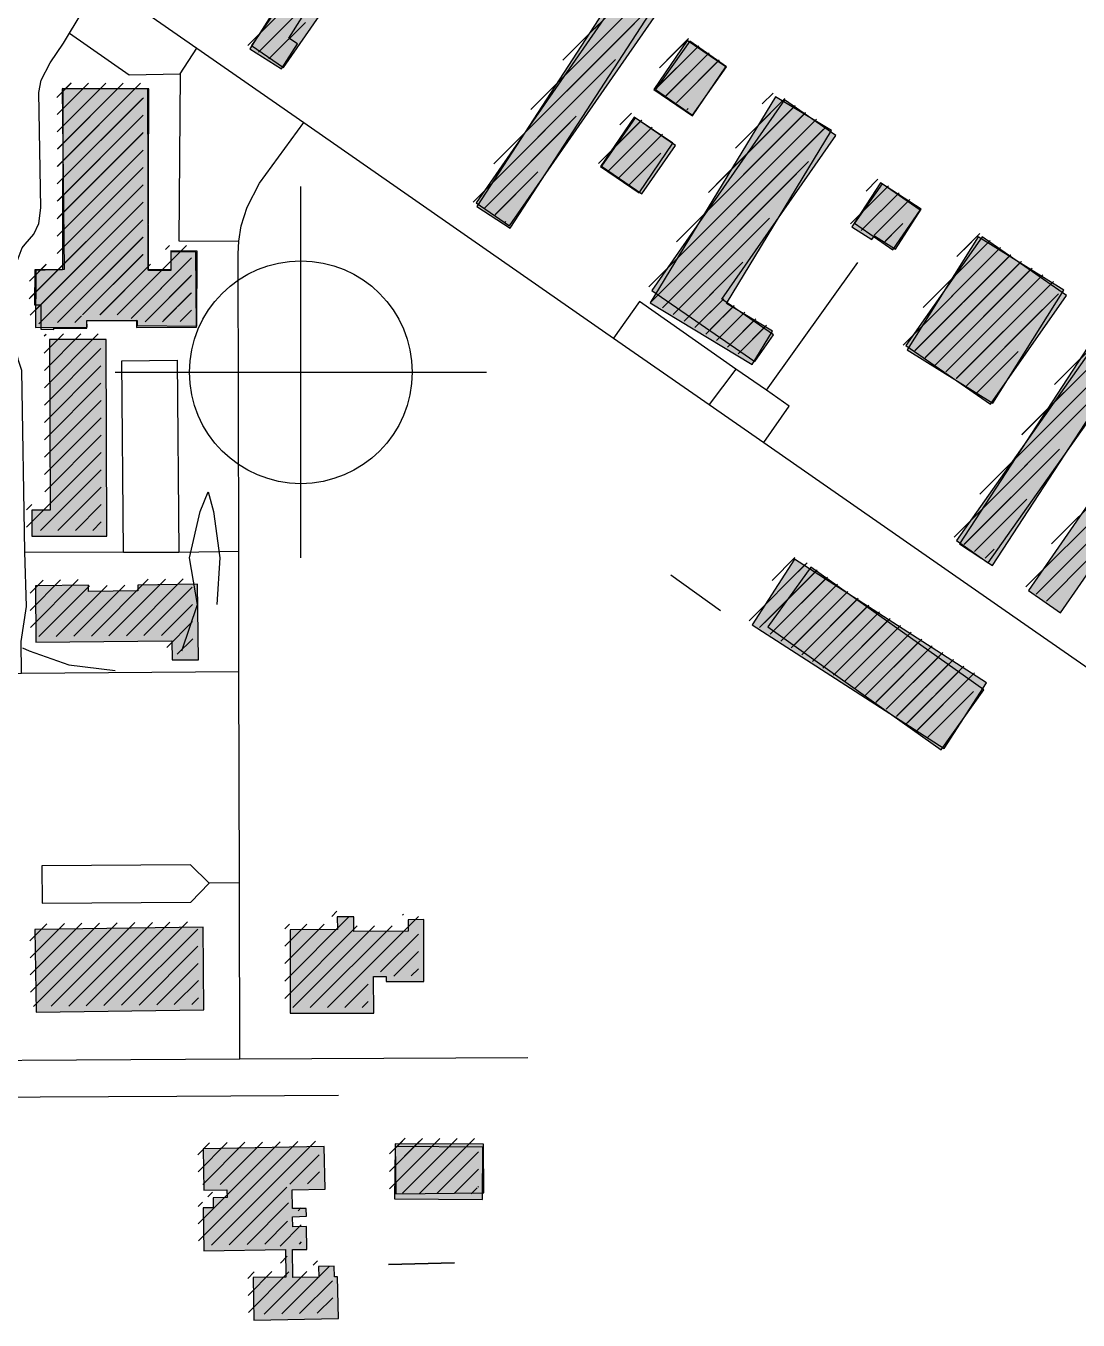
# Model space of a CAD drawing. Extents: x 6438959 to 7279357, y 1424492 to 2039161.
# Drawn here: x 6787479 to 6788840, y 1740157 to 1741830 of the extents above; entities that cross this region are included whole.
import ezdxf

# ---------------------------------------------------------------- set-up
doc = ezdxf.new("R2010")
doc.units = 21
for name, color, linetype in [('BUILDINGS', 9, 'Continuous'), ('CL_LOCAL', 4, 'Continuous'), ('CL_MAJOR', 2, 'Continuous'), ('CONTOUR_MAJOR', 92, 'Continuous')]:
    doc.layers.add(name, color=color, linetype=linetype)

msp = doc.modelspace()

# ---------------------------------------------------------------- hatches: boundary and pattern name
at = {"layer": 'BUILDINGS_HATCH'}
for points in [[(6787771.2, 1741805.2), (6787812.3, 1741776.8), (6788004.8, 1742053.6), (6787963.7, 1742081.9)], [(6787769.1, 1741800.7), (6787809.7, 1741774.8), (6787830.6, 1741807.4), (6787819.4, 1741814.5), (6787868.2, 1741891.8), (6787853.8, 1741901.1), (6787844, 1741885.7), (6787828.9, 1741895.1)], [(6788061.7, 1741601.9), (6788104.9, 1741572.2), (6788291.6, 1741841.3), (6788248.4, 1741871)], [(6788105.8, 1741568.9), (6788286, 1741846.4), (6788242.7, 1741874.5), (6788062.5, 1741597)], [(6788291.2, 1741748.2), (6788341.3, 1741714.3), (6788384.7, 1741777.7), (6788334.6, 1741811.5)], [(6788293.6, 1741748.3), (6788341.2, 1741714.9), (6788385.5, 1741777.5), (6788337.9, 1741810.9)], [(6787638.3, 1741749.3), (6787527.3, 1741749.5), (6787526.6, 1741515), (6787490.8, 1741515.1), (6787490.6, 1741469.9), (6787498.5, 1741470), (6787498.5, 1741438.3), (6787515.5, 1741438.1), (6787515.5, 1741439.9), (6787558.2, 1741439.9), (6787558.2, 1741449.7), (6787623.2, 1741449.5), (6787623.2, 1741443), (6787700.3, 1741442.5), (6787700.7, 1741539.4), (6787666.7, 1741539.5), (6787666.6, 1741515.1), (6787637.6, 1741515.2)], [(6787491.8, 1741440.6), (6787558.4, 1741441.2), (6787558.3, 1741449.6), (6787622.3, 1741450.2), (6787622.4, 1741440.5), (6787700, 1741441.2), (6787699.2, 1741538.5), (6787666.7, 1741538.2), (6787666.9, 1741514.4), (6787637.8, 1741514.1), (6787637.1, 1741749.2), (6787526.2, 1741749.2), (6787528.7, 1741515.6), (6787492.2, 1741514.4)], [(6788521, 1741695.1), (6788448.6, 1741738.9), (6788286.5, 1741472.5), (6788418.6, 1741392.7), (6788444.9, 1741435.9), (6788385.5, 1741471.8)], [(6788288.8, 1741488.4), (6788421.9, 1741396.6), (6788446, 1741431.2), (6788379.5, 1741477), (6788526.9, 1741688.6), (6788460.2, 1741734.7)], [(6788272.4, 1741614.7), (6788316.1, 1741678.8), (6788266, 1741712.6), (6788222.3, 1741648.6)], [(6788223.9, 1741649), (6788275.9, 1741613.2), (6788319.3, 1741676), (6788267.4, 1741711.7)], [(6788637.3, 1741593.7), (6788584.3, 1741627.5), (6788547.5, 1741570.8), (6788573.4, 1741554.2), (6788576.6, 1741559), (6788603.7, 1741541.7)], [(6788551, 1741575.3), (6788600.4, 1741541.1), (6788636, 1741592.1), (6788586.6, 1741626.3)], [(6788617.4, 1741417.3), (6788726.8, 1741341.4), (6788825.2, 1741482.1), (6788715.8, 1741558)], [(6788618.8, 1741411.9), (6788729.6, 1741342.9), (6788821.5, 1741488.9), (6788710.8, 1741557.9)], [(6788682.6, 1741165.3), (6788723.9, 1741136.3), (6788920.6, 1741414.7), (6788879.3, 1741443.6)], [(6788686.8, 1741160.8), (6788729.5, 1741133.1), (6788915.5, 1741418.3), (6788872.8, 1741446)], [(6787583.9, 1741171), (6787583.3, 1741425.2), (6787510, 1741424.9), (6787510.7, 1741204.6), (6787487.2, 1741204.4), (6787487.2, 1741170.9)], [(6788775.7, 1741100.5), (6788817.3, 1741071.9), (6788922.3, 1741223.3), (6788880.7, 1741251.9)], [(6788721.7, 1740981.2), (6788473.5, 1741140.9), (6788418.5, 1741056.3), (6788666.8, 1740896.3)], [(6788438.9, 1741053.5), (6788662.8, 1740894.6), (6788718.2, 1740972.1), (6788494.2, 1741130.9)], [(6787492.2, 1741033.7), (6787668.2, 1741035.5), (6787668.4, 1741010.8), (6787702.4, 1741011), (6787701.3, 1741108.6), (6787624.2, 1741107.6), (6787624.3, 1741100.3), (6787560.5, 1741099.5), (6787560.4, 1741107.5), (6787491.6, 1741106.5)], [(6787821, 1740554.3), (6787929.1, 1740554.1), (6787929, 1740601.5), (6787945.1, 1740601.6), (6787945.1, 1740595), (6787994.1, 1740595.1), (6787994, 1740675.2), (6787973.5, 1740675), (6787973.6, 1740660.1), (6787903.3, 1740659.9), (6787903.4, 1740678.8), (6787882, 1740678.6), (6787882.2, 1740662.2), (6787821, 1740662.1)], [(6787492.6, 1740555.6), (6787709.6, 1740558.5), (6787708.5, 1740665.2), (6787491.1, 1740662.3)], [(6787883.4, 1740159.4), (6787882.4, 1740213.3), (6787878.6, 1740213.2), (6787878.2, 1740227.1), (6787857.7, 1740226.9), (6787858.1, 1740213.1), (6787824.7, 1740212.4), (6787824.1, 1740248.5), (6787842.8, 1740248.6), (6787842.3, 1740278.5), (6787824.7, 1740278), (6787824.3, 1740291.1), (6787842.2, 1740291.6), (6787841.8, 1740301.8), (6787824.2, 1740301.6), (6787823.7, 1740325.7), (6787866.2, 1740326.8), (6787865.2, 1740381.7), (6787708.5, 1740379), (6787709.5, 1740325.5), (6787739.4, 1740325.7), (6787739.5, 1740315.9), (6787721.6, 1740315.4), (6787721.7, 1740302.6), (6787708.8, 1740302.5), (6787709.6, 1740246.8), (6787815, 1740248.8), (6787815.6, 1740213.1), (6787773.1, 1740212.4), (6787774.2, 1740157.4)], [(6787956.2, 1740314.4), (6788069.9, 1740313.5), (6788070.2, 1740380.9), (6787956.9, 1740381.8)], [(6787956.7, 1740385.3), (6787957.6, 1740320.6), (6788071.5, 1740321.9), (6788071.3, 1740384.9)]]:
    msp.add_hatch(color=251, dxfattribs=at).paths.add_polyline_path(points)
at = {"layer": 'BUILDINGS_SHADOW'}
h = msp.add_hatch(dxfattribs=at)
h.set_pattern_fill('ANSI31', scale=5)
h.paths.add_polyline_path([(6787764.3, 1741812.4), (6787805.4, 1741784), (6787997.9, 1742060.8), (6787956.7, 1742089.1)])
h = msp.add_hatch(dxfattribs=at)
h.set_pattern_fill('ANSI31', scale=5)
h.paths.add_polyline_path([(6787762.1, 1741807.8), (6787802.8, 1741782), (6787823.6, 1741814.5), (6787812.4, 1741821.7), (6787861.3, 1741899), (6787846.9, 1741908.3), (6787837, 1741892.9), (6787822, 1741902.3)])
h = msp.add_hatch(dxfattribs=at)
h.set_pattern_fill('ANSI31', scale=5)
h.paths.add_polyline_path([(6788054.7, 1741609.1), (6788097.9, 1741579.4), (6788284.6, 1741848.5), (6788241.5, 1741878.2)])
h = msp.add_hatch(dxfattribs=at)
h.set_pattern_fill('ANSI31', scale=5)
h.paths.add_polyline_path([(6788098.9, 1741576.1), (6788279.1, 1741853.6), (6788235.8, 1741881.7), (6788055.6, 1741604.2)])
h = msp.add_hatch(dxfattribs=at)
h.set_pattern_fill('ANSI31', scale=5)
h.paths.add_polyline_path([(6788284.3, 1741755.4), (6788334.3, 1741721.5), (6788377.8, 1741784.9), (6788327.7, 1741818.7)])
h = msp.add_hatch(dxfattribs=at)
h.set_pattern_fill('ANSI31', scale=5)
h.paths.add_polyline_path([(6788286.7, 1741755.5), (6788334.3, 1741722.1), (6788378.6, 1741784.6), (6788330.9, 1741818)])
h = msp.add_hatch(dxfattribs=at)
h.set_pattern_fill('ANSI31', scale=5)
h.paths.add_polyline_path([(6787631.3, 1741756.5), (6787520.3, 1741756.7), (6787519.6, 1741522.2), (6787483.9, 1741522.3), (6787483.7, 1741477.1), (6787491.6, 1741477.2), (6787491.5, 1741445.5), (6787508.5, 1741445.3), (6787508.5, 1741447.1), (6787551.3, 1741447.1), (6787551.2, 1741456.9), (6787616.2, 1741456.7), (6787616.3, 1741450.2), (6787693.3, 1741449.7), (6787693.7, 1741546.6), (6787659.7, 1741546.7), (6787659.6, 1741522.3), (6787630.6, 1741522.4)])
h = msp.add_hatch(dxfattribs=at)
h.set_pattern_fill('ANSI31', scale=5)
h.paths.add_polyline_path([(6787484.9, 1741447.8), (6787551.4, 1741448.4), (6787551.4, 1741456.8), (6787615.4, 1741457.4), (6787615.4, 1741447.7), (6787693.1, 1741448.4), (6787692.2, 1741545.7), (6787659.7, 1741545.4), (6787659.9, 1741521.6), (6787630.9, 1741521.3), (6787630.2, 1741756.4), (6787519.3, 1741756.4), (6787521.8, 1741522.8), (6787485.3, 1741521.6)])
h = msp.add_hatch(dxfattribs=at)
h.set_pattern_fill('ANSI31', scale=5)
h.paths.add_polyline_path([(6788514.1, 1741702.3), (6788441.6, 1741746.1), (6788279.5, 1741479.7), (6788411.7, 1741399.9), (6788438, 1741443.1), (6788378.5, 1741479)])
h = msp.add_hatch(dxfattribs=at)
h.set_pattern_fill('ANSI31', scale=5)
h.paths.add_polyline_path([(6788281.8, 1741495.6), (6788415, 1741403.7), (6788439, 1741438.4), (6788372.6, 1741484.2), (6788520, 1741695.8), (6788453.3, 1741741.9)])
h = msp.add_hatch(dxfattribs=at)
h.set_pattern_fill('ANSI31', scale=5)
h.paths.add_polyline_path([(6788265.5, 1741621.9), (6788309.2, 1741686), (6788259.1, 1741719.8), (6788215.4, 1741655.7)])
h = msp.add_hatch(dxfattribs=at)
h.set_pattern_fill('ANSI31', scale=5)
h.paths.add_polyline_path([(6788216.9, 1741656.2), (6788268.9, 1741620.4), (6788312.4, 1741683.2), (6788260.4, 1741718.9)])
h = msp.add_hatch(dxfattribs=at)
h.set_pattern_fill('ANSI31', scale=5)
h.paths.add_polyline_path([(6788630.3, 1741600.9), (6788577.3, 1741634.7), (6788540.6, 1741578), (6788566.5, 1741561.4), (6788569.7, 1741566.2), (6788596.8, 1741548.9)])
h = msp.add_hatch(dxfattribs=at)
h.set_pattern_fill('ANSI31', scale=5)
h.paths.add_polyline_path([(6788544, 1741582.5), (6788593.4, 1741548.3), (6788629, 1741599.3), (6788579.6, 1741633.5)])
h = msp.add_hatch(dxfattribs=at)
h.set_pattern_fill('ANSI31', scale=5)
h.paths.add_polyline_path([(6788610.4, 1741424.5), (6788719.8, 1741348.6), (6788818.3, 1741489.3), (6788708.9, 1741565.2)])
h = msp.add_hatch(dxfattribs=at)
h.set_pattern_fill('ANSI31', scale=5)
h.paths.add_polyline_path([(6788611.9, 1741419.1), (6788722.6, 1741350.1), (6788814.6, 1741496.1), (6788703.8, 1741565.1)])
h = msp.add_hatch(dxfattribs=at)
h.set_pattern_fill('ANSI31', scale=5)
h.paths.add_polyline_path([(6788679.9, 1741168), (6788722.6, 1741140.3), (6788908.6, 1741425.5), (6788865.9, 1741453.2)])
h = msp.add_hatch(dxfattribs=at)
h.set_pattern_fill('ANSI31', scale=5)
h.paths.add_polyline_path([(6788675.6, 1741172.5), (6788717, 1741143.5), (6788913.7, 1741421.9), (6788872.4, 1741450.8)])
h = msp.add_hatch(dxfattribs=at)
h.set_pattern_fill('ANSI31', scale=5)
h.paths.add_polyline_path([(6787576.9, 1741178.2), (6787576.3, 1741432.4), (6787503.1, 1741432.1), (6787503.7, 1741211.8), (6787480.3, 1741211.6), (6787480.3, 1741178.1)])
h = msp.add_hatch(dxfattribs=at)
h.set_pattern_fill('ANSI31', scale=5)
h.paths.add_polyline_path([(6788768.8, 1741107.7), (6788810.4, 1741079.1), (6788915.3, 1741230.5), (6788873.7, 1741259.1)])
h = msp.add_hatch(dxfattribs=at)
h.set_pattern_fill('ANSI31', scale=5)
h.paths.add_polyline_path([(6788714.8, 1740988.4), (6788466.5, 1741148), (6788411.6, 1741063.5), (6788659.8, 1740903.5)])
h = msp.add_hatch(dxfattribs=at)
h.set_pattern_fill('ANSI31', scale=5)
h.paths.add_polyline_path([(6788431.9, 1741060.7), (6788655.9, 1740901.8), (6788711.3, 1740979.3), (6788487.3, 1741138.1)])
h = msp.add_hatch(dxfattribs=at)
h.set_pattern_fill('ANSI31', scale=5)
h.paths.add_polyline_path([(6787485.2, 1741040.9), (6787661.2, 1741042.7), (6787661.5, 1741018), (6787695.4, 1741018.2), (6787694.3, 1741115.8), (6787617.3, 1741114.8), (6787617.4, 1741107.5), (6787553.5, 1741106.6), (6787553.4, 1741114.7), (6787484.6, 1741113.7)])
h = msp.add_hatch(dxfattribs=at)
h.set_pattern_fill('ANSI31', scale=5)
h.paths.add_polyline_path([(6787814, 1740561.5), (6787922.1, 1740561.3), (6787922, 1740608.7), (6787938.1, 1740608.8), (6787938.2, 1740602.2), (6787987.1, 1740602.3), (6787987, 1740682.4), (6787966.5, 1740682.2), (6787966.6, 1740667.3), (6787896.3, 1740667.1), (6787896.5, 1740686), (6787875.1, 1740685.8), (6787875.2, 1740669.4), (6787814, 1740669.3)])
h = msp.add_hatch(dxfattribs=at)
h.set_pattern_fill('ANSI31', scale=5)
h.paths.add_polyline_path([(6787485.6, 1740562.8), (6787702.7, 1740565.7), (6787701.5, 1740672.4), (6787484.2, 1740669.5)])
h = msp.add_hatch(dxfattribs=at)
h.set_pattern_fill('ANSI31', scale=5)
h.paths.add_polyline_path([(6787876.5, 1740166.6), (6787875.4, 1740220.5), (6787871.6, 1740220.4), (6787871.2, 1740234.3), (6787850.7, 1740234.1), (6787851.1, 1740220.3), (6787817.7, 1740219.6), (6787817.1, 1740255.7), (6787835.9, 1740255.8), (6787835.3, 1740285.7), (6787817.8, 1740285.2), (6787817.4, 1740298.3), (6787835.2, 1740298.8), (6787834.9, 1740309), (6787817.3, 1740308.8), (6787816.8, 1740332.9), (6787859.3, 1740333.9), (6787858.2, 1740388.9), (6787701.5, 1740386.2), (6787702.5, 1740332.7), (6787732.4, 1740332.9), (6787732.5, 1740323.1), (6787714.6, 1740322.6), (6787714.7, 1740309.8), (6787701.9, 1740309.7), (6787702.6, 1740254), (6787808.1, 1740256), (6787808.6, 1740220.3), (6787766.2, 1740219.6), (6787767.2, 1740164.6)])
h = msp.add_hatch(dxfattribs=at)
h.set_pattern_fill('ANSI31', scale=5)
h.paths.add_polyline_path([(6787949.3, 1740321.6), (6788063, 1740320.7), (6788063.3, 1740388.1), (6787949.9, 1740388.9)])
h = msp.add_hatch(dxfattribs=at)
h.set_pattern_fill('ANSI31', scale=5)
h.paths.add_polyline_path([(6787949.8, 1740392.5), (6787950.7, 1740327.8), (6788064.6, 1740329.1), (6788064.4, 1740392.1)])

# ---------------------------------------------------------------- linework, layer by layer
at = {"layer": 'BUILDINGS'}
for points in [[(6787771.2, 1741805.2), (6787812.3, 1741776.8), (6788004.8, 1742053.6), (6787963.7, 1742081.9), (6787771.2, 1741805.2)], [(6787769.1, 1741800.7), (6787809.7, 1741774.8), (6787830.6, 1741807.4), (6787819.4, 1741814.5), (6787868.2, 1741891.8), (6787853.8, 1741901.1), (6787844, 1741885.7), (6787828.9, 1741895.1), (6787769.1, 1741800.7)], [(6788061.7, 1741601.9), (6788104.9, 1741572.2), (6788291.6, 1741841.3), (6788248.4, 1741871), (6788061.7, 1741601.9)], [(6788105.8, 1741568.9), (6788286, 1741846.4), (6788242.7, 1741874.5), (6788062.5, 1741597), (6788105.8, 1741568.9)], [(6788291.2, 1741748.2), (6788341.3, 1741714.3), (6788384.7, 1741777.7), (6788334.6, 1741811.5), (6788291.2, 1741748.2)], [(6788293.6, 1741748.3), (6788341.2, 1741714.9), (6788385.5, 1741777.5), (6788337.9, 1741810.9), (6788293.6, 1741748.3)], [(6787638.3, 1741749.3), (6787527.3, 1741749.5), (6787526.6, 1741515), (6787490.8, 1741515.1), (6787490.6, 1741469.9), (6787498.5, 1741470), (6787498.5, 1741438.3), (6787515.5, 1741438.1), (6787515.5, 1741439.9), (6787558.2, 1741439.9), (6787558.2, 1741449.7), (6787623.2, 1741449.5), (6787623.2, 1741443), (6787700.3, 1741442.5), (6787700.7, 1741539.4), (6787666.7, 1741539.5), (6787666.6, 1741515.1), (6787637.6, 1741515.2), (6787638.3, 1741749.3)], [(6787491.8, 1741440.6), (6787558.4, 1741441.2), (6787558.3, 1741449.6), (6787622.3, 1741450.2), (6787622.4, 1741440.5), (6787700, 1741441.2), (6787699.2, 1741538.5), (6787666.7, 1741538.2), (6787666.9, 1741514.4), (6787637.8, 1741514.1), (6787637.1, 1741749.2), (6787526.2, 1741749.2), (6787528.7, 1741515.6), (6787492.2, 1741514.4), (6787491.8, 1741440.6)], [(6788521, 1741695.1), (6788448.6, 1741738.9), (6788286.5, 1741472.5), (6788418.6, 1741392.7), (6788444.9, 1741435.9), (6788385.5, 1741471.8), (6788521, 1741695.1)], [(6788288.8, 1741488.4), (6788421.9, 1741396.6), (6788446, 1741431.2), (6788379.5, 1741477), (6788526.9, 1741688.6), (6788460.2, 1741734.7), (6788288.8, 1741488.4)], [(6788272.4, 1741614.7), (6788316.1, 1741678.8), (6788266, 1741712.6), (6788222.3, 1741648.6), (6788272.4, 1741614.7)], [(6788223.9, 1741649), (6788275.9, 1741613.2), (6788319.3, 1741676), (6788267.4, 1741711.7), (6788223.9, 1741649)], [(6788637.3, 1741593.7), (6788584.3, 1741627.5), (6788547.5, 1741570.8), (6788573.4, 1741554.2), (6788576.6, 1741559), (6788603.7, 1741541.7), (6788637.3, 1741593.7)], [(6788551, 1741575.3), (6788600.4, 1741541.1), (6788636, 1741592.1), (6788586.6, 1741626.3), (6788551, 1741575.3)], [(6788617.4, 1741417.3), (6788726.8, 1741341.4), (6788825.2, 1741482.1), (6788715.8, 1741558), (6788617.4, 1741417.3)], [(6788618.8, 1741411.9), (6788729.6, 1741342.9), (6788821.5, 1741488.9), (6788710.8, 1741557.9), (6788618.8, 1741411.9)], [(6788682.6, 1741165.3), (6788723.9, 1741136.3), (6788920.6, 1741414.7), (6788879.3, 1741443.6), (6788682.6, 1741165.3)], [(6788686.8, 1741160.8), (6788729.5, 1741133.1), (6788915.5, 1741418.3), (6788872.8, 1741446), (6788686.8, 1741160.8)], [(6787583.9, 1741171), (6787583.3, 1741425.2), (6787510, 1741424.9), (6787510.7, 1741204.6), (6787487.2, 1741204.4), (6787487.2, 1741170.9), (6787583.9, 1741171)], [(6788775.7, 1741100.5), (6788817.3, 1741071.9), (6788922.3, 1741223.3), (6788880.7, 1741251.9), (6788775.7, 1741100.5)], [(6788721.7, 1740981.2), (6788473.5, 1741140.9), (6788418.5, 1741056.3), (6788666.8, 1740896.3), (6788721.7, 1740981.2)], [(6788438.9, 1741053.5), (6788662.8, 1740894.6), (6788718.2, 1740972.1), (6788494.2, 1741130.9), (6788438.9, 1741053.5)], [(6787492.2, 1741033.7), (6787668.2, 1741035.5), (6787668.4, 1741010.8), (6787702.4, 1741011), (6787701.3, 1741108.6), (6787624.2, 1741107.6), (6787624.3, 1741100.3), (6787560.5, 1741099.5), (6787560.4, 1741107.5), (6787491.6, 1741106.5), (6787492.2, 1741033.7)], [(6787821, 1740554.3), (6787929.1, 1740554.1), (6787929, 1740601.5), (6787945.1, 1740601.6), (6787945.1, 1740595), (6787994.1, 1740595.1), (6787994, 1740675.2), (6787973.5, 1740675), (6787973.6, 1740660.1), (6787903.3, 1740659.9), (6787903.4, 1740678.8), (6787882, 1740678.6), (6787882.2, 1740662.2), (6787821, 1740662.1), (6787821, 1740554.3)], [(6787492.6, 1740555.6), (6787709.6, 1740558.5), (6787708.5, 1740665.2), (6787491.1, 1740662.3), (6787492.6, 1740555.6)], [(6787883.4, 1740159.4), (6787882.4, 1740213.3), (6787878.6, 1740213.2), (6787878.2, 1740227.1), (6787857.7, 1740226.9), (6787858.1, 1740213.1), (6787824.7, 1740212.4), (6787824.1, 1740248.5), (6787842.8, 1740248.6), (6787842.3, 1740278.5), (6787824.7, 1740278), (6787824.3, 1740291.1), (6787842.2, 1740291.6), (6787841.8, 1740301.8), (6787824.2, 1740301.6), (6787823.7, 1740325.7), (6787866.2, 1740326.8), (6787865.2, 1740381.7), (6787708.5, 1740379), (6787709.5, 1740325.5), (6787739.4, 1740325.7), (6787739.5, 1740315.9), (6787721.6, 1740315.4), (6787721.7, 1740302.6), (6787708.8, 1740302.5), (6787709.6, 1740246.8), (6787815, 1740248.8), (6787815.6, 1740213.1), (6787773.1, 1740212.4), (6787774.2, 1740157.4), (6787883.4, 1740159.4)], [(6787956.2, 1740314.4), (6788069.9, 1740313.5), (6788070.2, 1740380.9), (6787956.9, 1740381.8), (6787956.2, 1740314.4)], [(6787956.7, 1740385.3), (6787957.6, 1740320.6), (6788071.5, 1740321.9), (6788071.3, 1740384.9), (6787956.7, 1740385.3)], [(6788033.4, 1740231.6), (6787948.4, 1740229.1)]]:
    msp.add_lwpolyline(points, close=True, dxfattribs=at)
at = {"layer": 'CL_LOCAL'}
for points in [[(6787473.8, 1740993.8), (6787473.4, 1741034.6), (6787480, 1741080.1), (6787478.1, 1741150.6), (6787474.2, 1741385), (6787470, 1741397.9), (6787464.2, 1741424.7), (6787465.5, 1741510.6), (6787468.2, 1741526.4), (6787474.6, 1741543.5), (6787478.4, 1741548.1), (6787489.5, 1741561.4), (6787495.9, 1741574.9), (6787498.6, 1741595.2), (6787496.1, 1741744.4), (6787499.3, 1741760.2), (6787510.9, 1741782.6), (6787527.8, 1741808.3), (6787535.9, 1741821), (6787576.2, 1741888.1)], [(6787535.9, 1741821), (6787612.9, 1741767), (6787678.7, 1741768.6), (6787700.4, 1741801.7)], [(6787678.7, 1741768.6), (6787677.2, 1741552.7), (6787754.7, 1741552.2)], [(6787755.8, 1740494.6), (6787755.4, 1740706.2), (6787755.4, 1740722.7), (6787754.8, 1740996), (6787754.6, 1741151.5), (6787753.8, 1741536), (6787754.7, 1741552.2), (6787757.9, 1741571.8), (6787765.7, 1741596.2), (6787781.6, 1741627.3), (6787838.9, 1741705.4)], [(6788436.9, 1741359.4), (6788555.4, 1741524.4)], [(6788433.5, 1741292), (6788466.4, 1741338.8), (6788436.9, 1741359.4), (6788397.5, 1741386.9), (6788272.7, 1741474), (6788239.4, 1741426.9)], [(6787605.6, 1741150.2), (6787603.4, 1741397.6), (6787675, 1741398.2), (6787677.3, 1741150)], [(6788397.5, 1741386.9), (6788363.1, 1741340.9)], [(6787478.1, 1741150.6), (6787605.6, 1741150.2), (6787677.3, 1741150), (6787754.6, 1741151.5)], [(6788377.4, 1741074.5), (6788313.2, 1741120.6)], [(6787190.8, 1740983.3), (6787225.4, 1740991.9), (6787473.8, 1740993.8), (6787754.8, 1740996)], [(6787716.5, 1740722.2), (6787692.1, 1740745.8), (6787499.9, 1740744.6), (6787500.2, 1740696.5), (6787692.8, 1740697.9), (6787716.5, 1740722.2)], [(6787755.4, 1740722.7), (6787716.5, 1740722.2)]]:
    msp.add_lwpolyline(points, dxfattribs=at)
at = {"layer": 'CL_MAJOR'}
for points in [[(6786685, 1742397.3), (6786774, 1742399.8), (6786806.7, 1742396.2), (6786843.2, 1742389), (6786885.1, 1742368.6), (6787281.8, 1742092.7), (6787576.2, 1741888.1), (6787700.4, 1741801.7), (6787838.9, 1741705.4), (6788239.4, 1741426.9), (6788363.1, 1741340.9), (6788433.5, 1741292), (6788496, 1741248.5), (6788785.3, 1741047.3), (6789020.6, 1740883.8), (6789043.3, 1740868), (6789059.7, 1740856.6), (6789252.8, 1740722.3), (6789338.6, 1740662.7), (6789426.4, 1740601.6), (6789442.9, 1740590.1), (6789572.8, 1740499.8)], [(6788128.4, 1740496.3), (6787755.8, 1740494.6), (6787192.3, 1740491.3), (6786901.6, 1740490.7)], [(6786697.7, 1740468.1), (6786738.1, 1740441.2), (6786960.9, 1740444.9), (6787408.9, 1740445.4), (6787674.5, 1740447), (6787883.5, 1740448.2)]]:
    msp.add_lwpolyline(points, dxfattribs=at)
at = {"layer": 'CONTOUR_MAJOR', "elevation": 325}
for points in [[(6787681.2, 1741022.7), (6787701.3, 1741082.7), (6787691.1, 1741142.7), (6787704.9, 1741202.7), (6787714.9, 1741228), (6787722, 1741202.7), (6787730.2, 1741142.7), (6787726.4, 1741082.7)], [(6787474.9, 1741026.5), (6787483.6, 1741022.7), (6787534.9, 1741004.6), (6787594.9, 1740997.3)]]:
    msp.add_lwpolyline(points, dxfattribs=at)
at = {"layer": 'IMG_ALIGN_FAR'}
for p, q in [((6787834.9, 1741142.7, 321.2), (6787834.9, 1741622.7, 321.2)), ((6787594.9, 1741382.7, 321.2), (6788074.9, 1741382.7, 321.2))]:
    msp.add_line(p, q, dxfattribs=at)
msp.add_circle((6787834.9, 1741382.7, 321.2), 144, dxfattribs=at)

doc.saveas('drawing.dxf')
